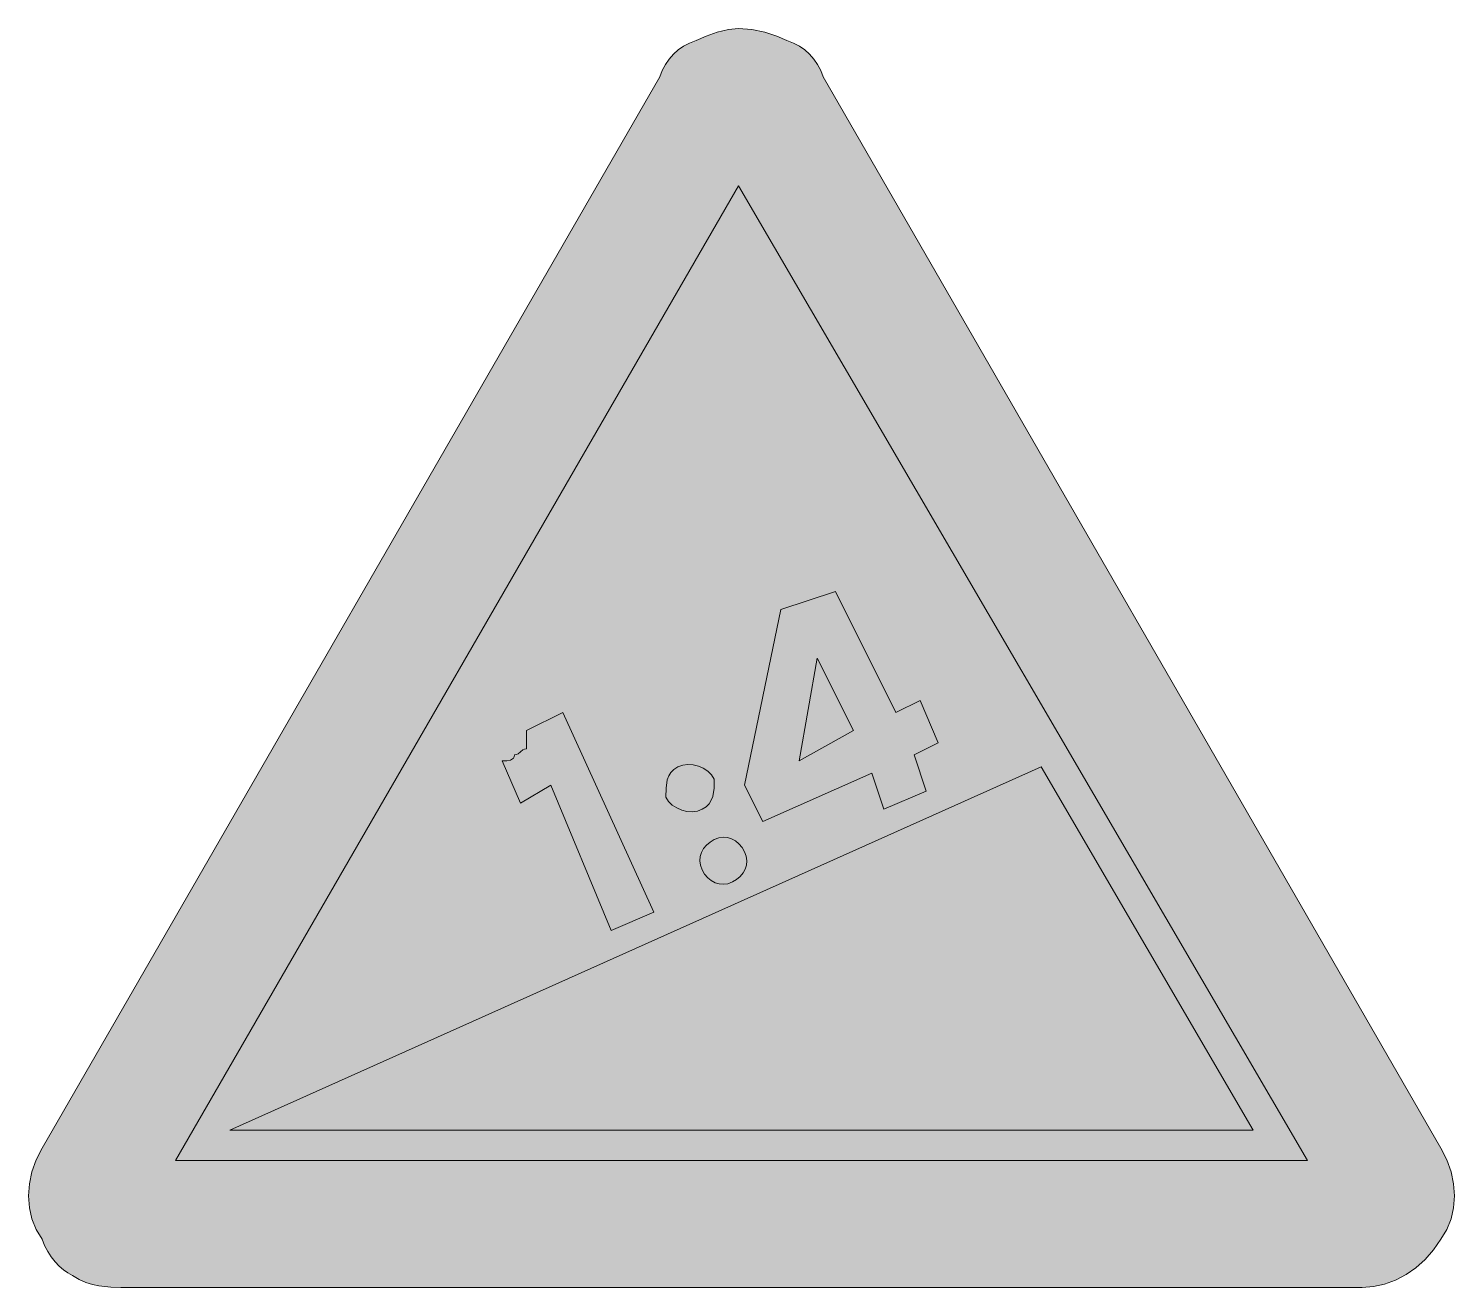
# Model space of a CAD drawing. Header units: metres. Extents: x 143 to 425, y 11 to 260.
import ezdxf

# ---------------------------------------------------------------- set-up
doc = ezdxf.new("R2010")
doc.units = ezdxf.units.M
for name, color, linetype, true_color in [('FILL_BLACK_000000', 7, 'Continuous', 0x000000), ('FILL_RED_FF0000', 7, 'Continuous', 0xff0000), ('FILL_WHITE_FFFFFF', 7, 'Continuous', 0xffffff)]:
    doc.layers.add(name, color=color, linetype=linetype, true_color=true_color)

msp = doc.modelspace()

# ---------------------------------------------------------------- hatches: boundary and pattern name
at = {"layer": 'FILL_BLACK_000000', "true_color": 0x000000}
h = msp.add_hatch(color=7, dxfattribs=at)
h.dxf.hatch_style = 1
h.paths.add_polyline_path([(322.95, 118.8), (318.15, 116.4), (320.55, 109.2), (312.15, 105.6), (309.75, 112.8), (288.15, 103.2), (284.55, 110.4), (291.75, 145.2), (302.55, 148.8), (314.55, 124.8), (319.35, 127.2), (322.95, 118.8)])
h.paths.add_polyline_path([(306.15, 121.2), (298.95, 135.6), (295.35, 115.2), (306.15, 121.2)], flags=16)
h = msp.add_hatch(color=7, dxfattribs=at)
h.dxf.hatch_style = 1
h.paths.add_polyline_path([(266.55, 85.2), (258.15, 81.6), (246.15, 110.4), (240.15, 106.8), (236.55, 115.2), (237.43, 115.22), (238.2, 115.35), (238.74, 115.71), (238.9, 116), (238.95, 116.4), (239.35, 116.45), (239.66, 116.59), (240.15, 117), (240.64, 117.41), (240.95, 117.55), (241.35, 117.6), (241.35, 120), (241.35, 121.2), (248.55, 124.8), (266.55, 85.2)])
h = msp.add_hatch(color=7, dxfattribs=at)
h.dxf.hatch_style = 1
h.paths.add_polyline_path([(343.35, 114), (385.35, 42), (182.55, 42), (343.35, 114)])
h = msp.add_hatch(color=7, dxfattribs=at)
h.dxf.hatch_style = 1
h.paths.add_polyline_path([(278.51, 109.82), (278.25, 108.15), (277.96, 107.39), (277.54, 106.71), (276.94, 106.1), (276.15, 105.6), (275.2, 105.26), (274.18, 105.13), (273.13, 105.2), (272.1, 105.45), (271.12, 105.87), (270.24, 106.44), (269.51, 107.16), (268.95, 108), (268.99, 109.78), (269.25, 111.45), (269.54, 112.21), (269.96, 112.89), (270.56, 113.5), (271.35, 114), (272.3, 114.34), (273.32, 114.47), (274.37, 114.4), (275.4, 114.15), (276.38, 113.73), (277.26, 113.16), (277.99, 112.44), (278.55, 111.6), (278.51, 109.82)])
h = msp.add_hatch(color=7, dxfattribs=at)
h.dxf.hatch_style = 1
h.paths.add_polyline_path([(284.89, 96.3), (285.02, 95.42), (284.95, 94.56), (284.7, 93.75), (284.28, 92.99), (283.71, 92.31), (282.99, 91.7), (282.15, 91.2), (281.25, 90.86), (280.37, 90.73), (279.51, 90.8), (278.7, 91.05), (277.94, 91.47), (277.26, 92.04), (276.65, 92.76), (276.15, 93.6), (275.81, 94.5), (275.68, 95.38), (275.75, 96.24), (276, 97.05), (276.42, 97.81), (276.99, 98.49), (277.71, 99.1), (278.55, 99.6), (279.45, 99.94), (280.33, 100.07), (281.19, 100), (282, 99.75), (282.76, 99.33), (283.44, 98.76), (284.05, 98.04), (284.55, 97.2), (284.89, 96.3)])
at = {"layer": 'FILL_RED_FF0000', "true_color": 0xff0000}
h = msp.add_hatch(color=7, dxfattribs=at)
h.dxf.hatch_style = 1
h.paths.add_polyline_path([(423.73, 36.1), (424.57, 33.73), (425.08, 31.33), (425.25, 28.95), (425.08, 26.62), (424.57, 24.39), (423.73, 22.31), (422.55, 20.4), (421.09, 18.26), (419.44, 16.37), (417.61, 14.73), (415.65, 13.35), (413.57, 12.26), (411.41, 11.46), (409.2, 10.97), (406.95, 10.8), (160.95, 10.8), (158.94, 10.84), (156.6, 11.1), (155.34, 11.39), (154.03, 11.81), (152.7, 12.41), (151.35, 13.2), (150.45, 13.71), (149.57, 14.32), (148.71, 15.06), (147.9, 15.9), (147.14, 16.86), (146.46, 17.92), (145.85, 19.11), (145.35, 20.4), (144.17, 22.31), (143.32, 24.39), (142.82, 26.62), (142.65, 28.95), (142.82, 31.33), (143.32, 33.73), (144.17, 36.1), (145.35, 38.4), (267.75, 250.8), (268.26, 252.09), (268.87, 253.27), (269.61, 254.34), (270.45, 255.3), (271.41, 256.14), (272.47, 256.87), (273.66, 257.49), (274.95, 258), (276.94, 258.88), (279.15, 259.65), (281.36, 260.19), (283.35, 260.4), (286.03, 260.19), (288.6, 259.65), (290.94, 258.88), (292.95, 258), (294.24, 257.49), (295.42, 256.87), (296.49, 256.14), (297.45, 255.3), (298.29, 254.34), (299.02, 253.27), (299.64, 252.09), (300.15, 250.8), (422.55, 38.4), (423.73, 36.1)])
at = {"layer": 'FILL_WHITE_FFFFFF', "true_color": 0xffffff}
h = msp.add_hatch(color=7, dxfattribs=at)
h.dxf.hatch_style = 1
h.paths.add_polyline_path([(283.35, 229.2), (396.15, 36), (171.75, 36), (283.35, 229.2)])

# ---------------------------------------------------------------- linework, layer by layer
at = {"layer": 'FILL_BLACK_000000', "lineweight": 0, "true_color": 0x000000}
for points in [[(322.95, 118.8), (318.15, 116.4), (320.55, 109.2), (312.15, 105.6), (309.75, 112.8), (288.15, 103.2), (284.55, 110.4), (291.75, 145.2), (302.55, 148.8), (314.55, 124.8), (319.35, 127.2)], [(306.15, 121.2), (298.95, 135.6), (295.35, 115.2)], [(266.55, 85.2), (258.15, 81.6), (246.15, 110.4), (240.15, 106.8), (236.55, 115.2), (237.43, 115.22), (238.2, 115.35), (238.74, 115.71), (238.9, 116), (238.95, 116.4), (239.35, 116.45), (239.66, 116.59), (240.15, 117), (240.64, 117.41), (240.95, 117.55), (241.35, 117.6), (241.35, 120), (241.35, 121.2), (248.55, 124.8)], [(343.35, 114), (385.35, 42), (182.55, 42)], [(278.51, 109.82), (278.25, 108.15), (277.96, 107.39), (277.54, 106.71), (276.94, 106.1), (276.15, 105.6), (275.2, 105.26), (274.18, 105.13), (273.13, 105.2), (272.1, 105.45), (271.12, 105.87), (270.24, 106.44), (269.51, 107.16), (268.95, 108), (268.99, 109.78), (269.25, 111.45), (269.54, 112.21), (269.96, 112.89), (270.56, 113.5), (271.35, 114), (272.3, 114.34), (273.32, 114.47), (274.37, 114.4), (275.4, 114.15), (276.38, 113.73), (277.26, 113.16), (277.99, 112.44), (278.55, 111.6)], [(284.89, 96.3), (285.02, 95.42), (284.95, 94.56), (284.7, 93.75), (284.28, 92.99), (283.71, 92.31), (282.99, 91.7), (282.15, 91.2), (281.25, 90.86), (280.37, 90.73), (279.51, 90.8), (278.7, 91.05), (277.94, 91.47), (277.26, 92.04), (276.65, 92.76), (276.15, 93.6), (275.81, 94.5), (275.68, 95.38), (275.75, 96.24), (276, 97.05), (276.42, 97.81), (276.99, 98.49), (277.71, 99.1), (278.55, 99.6), (279.45, 99.94), (280.33, 100.07), (281.19, 100), (282, 99.75), (282.76, 99.33), (283.44, 98.76), (284.05, 98.04), (284.55, 97.2)]]:
    msp.add_lwpolyline(points, close=True, dxfattribs=at)
at = {"layer": 'FILL_RED_FF0000', "lineweight": 0, "true_color": 0xff0000}
msp.add_lwpolyline([(423.73, 36.1), (424.57, 33.73), (425.08, 31.33), (425.25, 28.95), (425.08, 26.62), (424.57, 24.39), (423.73, 22.31), (422.55, 20.4), (421.09, 18.26), (419.44, 16.37), (417.61, 14.73), (415.65, 13.35), (413.57, 12.26), (411.41, 11.46), (409.2, 10.97), (406.95, 10.8), (160.95, 10.8), (158.94, 10.84), (156.6, 11.1), (155.34, 11.39), (154.03, 11.81), (152.7, 12.41), (151.35, 13.2), (150.45, 13.71), (149.57, 14.32), (148.71, 15.06), (147.9, 15.9), (147.14, 16.86), (146.46, 17.92), (145.85, 19.11), (145.35, 20.4), (144.17, 22.31), (143.32, 24.39), (142.82, 26.62), (142.65, 28.95), (142.82, 31.33), (143.32, 33.73), (144.17, 36.1), (145.35, 38.4), (267.75, 250.8), (268.26, 252.09), (268.87, 253.27), (269.61, 254.34), (270.45, 255.3), (271.41, 256.14), (272.47, 256.87), (273.66, 257.49), (274.95, 258), (276.94, 258.88), (279.15, 259.65), (281.36, 260.19), (283.35, 260.4), (286.03, 260.19), (288.6, 259.65), (290.94, 258.88), (292.95, 258), (294.24, 257.49), (295.42, 256.87), (296.49, 256.14), (297.45, 255.3), (298.29, 254.34), (299.02, 253.27), (299.64, 252.09), (300.15, 250.8), (422.55, 38.4)], close=True, dxfattribs=at)
at = {"layer": 'FILL_WHITE_FFFFFF', "lineweight": 0, "true_color": 0xff0000}
msp.add_lwpolyline([(283.35, 229.2), (396.15, 36), (171.75, 36)], close=True, dxfattribs=at)

doc.saveas('drawing.dxf')
